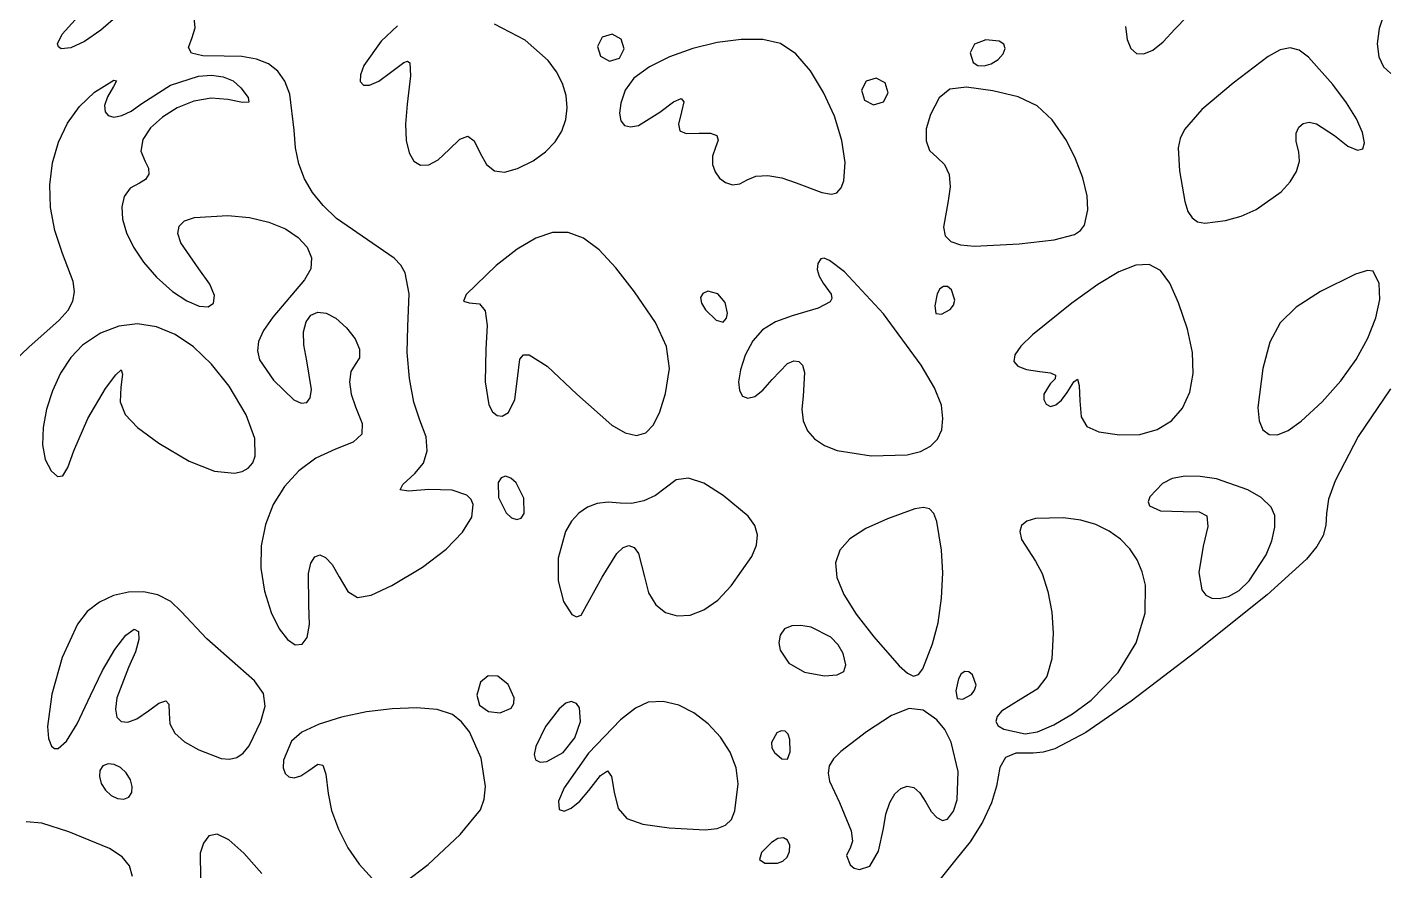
# Model space of a CAD drawing. Extents: x 9 to 1857, y 16 to 982.
# Drawn here: x 1350.9 to 1443.8, y 212.8 to 270.4 of the extents above; entities that cross this region are included whole.
import ezdxf

# ---------------------------------------------------------------- set-up
doc = ezdxf.new("R2010")
doc.units = 0

msp = doc.modelspace()

# ---------------------------------------------------------------- linework, layer by layer
at = {"layer": 'Layer 1'}
for p, q in [((1357.0855, 271.22148), (1355.925133, 270.220597)), ((1443.6801, 271.52109), (1443.293363, 270.341949)), ((1353.289862, 269.949551), (1354.177473, 270.927063)), ((1362.1768, 269.72441), (1362.375559, 270.376648)), ((1362.375559, 270.376648), (1362.30115, 271.088015)), ((1376.195758, 270.518902), (1375.0863, 269.46954)), ((1384.940491, 269.5452), (1382.827334, 270.619106)), ((1425.970767, 270.472584), (1426.083214, 269.577031)), ((1428.544791, 269.414337), (1429.334, 270.27892)), ((1429.334, 270.27892), (1430.181611, 271.154707)), ((1429.334, 270.27892), (1429.334, 270.27892)), ((1443.293363, 270.341949), (1443.165, 269.29189)), ((1352.969645, 269.284191), (1353.289862, 269.949551)), ((1354.810037, 269.456591), (1353.866973, 269.004362)), ((1355.925133, 270.220597), (1354.810037, 269.456591)), ((1361.911245, 269.04656), (1362.1768, 269.72441)), ((1375.0863, 269.46954), (1373.896191, 267.796858)), ((1386.506527, 268.156175), (1384.940491, 269.5452)), ((1390.1989, 269.73628), (1389.870438, 269.11276)), ((1390.872725, 269.942907), (1390.1989, 269.73628)), ((1391.4963, 269.61438), (1390.872725, 269.942907)), ((1391.7029, 268.940575), (1391.4963, 269.61438)), ((1398.057552, 269.372147), (1396.384537, 268.959689)), ((1399.695058, 269.592484), (1398.057552, 269.372147)), ((1401.175844, 269.584243), (1399.695058, 269.592484)), ((1402.3787, 269.31097), (1401.175844, 269.584243)), ((1416.4125, 269.559112), (1415.6394, 269.27028)), ((1417.3335, 269.47695), (1416.4125, 269.559112)), ((1417.644677, 269.270148), (1417.3335, 269.47695)), ((1426.083214, 269.577031), (1426.338089, 268.962653)), ((1427.838742, 268.855291), (1428.544791, 269.414337)), ((1353.024146, 269.071014), (1352.969645, 269.284191)), ((1353.2227, 268.93881), (1353.024146, 269.071014)), ((1353.866973, 269.004362), (1353.2227, 268.93881)), ((1362.119737, 268.645921), (1361.911245, 269.04656)), ((1362.899036, 268.465559), (1362.119737, 268.645921)), ((1364.3459, 268.44854), (1362.899036, 268.465559)), ((1365.56438, 268.418094), (1364.3459, 268.44854)), ((1366.574391, 268.248749), (1365.56438, 268.418094)), ((1389.870438, 269.11276), (1390.0771, 268.43896)), ((1390.0771, 268.43896), (1390.700538, 268.110427)), ((1391.3743, 268.31705), (1391.7029, 268.940575)), ((1394.797224, 268.391563), (1393.416823, 267.704227)), ((1396.384537, 268.959689), (1394.797224, 268.391563)), ((1403.436057, 268.600749), (1402.3787, 269.31097)), ((1404.438912, 267.437851), (1403.436057, 268.600749)), ((1415.6394, 269.27028), (1415.3405, 268.671256)), ((1415.3405, 268.671256), (1415.5594, 268.00765)), ((1417.2535, 268.2143), (1417.60208, 268.597395)), ((1417.60208, 268.597395), (1417.733337, 268.963154)), ((1417.733337, 268.963154), (1417.644677, 269.270148)), ((1426.338089, 268.962653), (1426.723538, 268.634321)), ((1426.723538, 268.634321), (1427.227706, 268.59691)), ((1427.227706, 268.59691), (1427.838742, 268.855291)), ((1435.704491, 268.425606), (1433.3195, 266.60195)), ((1436.52735, 268.878036), (1435.704491, 268.425606)), ((1437.210425, 269.02256), (1436.52735, 268.878036)), ((1437.833697, 268.857949), (1437.210425, 269.02256)), ((1438.477147, 268.382974), (1437.833697, 268.857949)), ((1443.165, 269.29189), (1443.271387, 268.404116)), ((1443.271387, 268.404116), (1443.5889, 267.711831)), ((1367.391637, 267.923898), (1366.574391, 268.248749)), ((1368.031825, 267.426937), (1367.391637, 267.923898)), ((1373.896191, 267.796858), (1373.663523, 267.163745)), ((1375.7334, 267.32533), (1376.624555, 268.002835)), ((1376.624555, 268.002835), (1376.887624, 268.095085)), ((1376.887624, 268.095085), (1377.045188, 267.992034)), ((1377.045188, 267.992034), (1377.092302, 267.107121)), ((1387.069049, 267.381775), (1386.506527, 268.156175)), ((1390.700538, 268.110427), (1391.3743, 268.31705)), ((1391.3743, 268.31705), (1391.3743, 268.31705)), ((1393.416823, 267.704227), (1392.364545, 266.934134)), ((1415.5594, 268.00765), (1415.874867, 267.804417)), ((1415.874867, 267.804417), (1416.299413, 267.775635)), ((1416.299413, 267.775635), (1416.777452, 267.914523)), ((1416.777452, 267.914523), (1417.2534, 268.2143)), ((1417.2534, 268.2143), (1417.2535, 268.2143)), ((1440.1445, 266.49701), (1438.477147, 268.382974)), ((1443.5889, 267.711831), (1444.093912, 267.248239)), ((1355.4895, 265.97435), (1356.812988, 266.811779)), ((1356.993133, 266.757208), (1356.7951, 266.36982)), ((1356.812988, 266.811779), (1356.993133, 266.757208)), ((1360.677714, 266.460041), (1362.609563, 267.08104)), ((1362.609563, 267.08104), (1363.497493, 267.143906)), ((1363.497493, 267.143906), (1364.294605, 267.035507)), ((1364.294605, 267.035507), (1364.971779, 266.751209)), ((1364.971779, 266.751209), (1365.4999, 266.28638)), ((1368.51066, 266.741261), (1368.031825, 267.426937)), ((1368.843847, 265.850262), (1368.51066, 266.741261)), ((1373.663523, 267.163745), (1373.659425, 266.709279)), ((1373.659425, 266.709279), (1373.87413, 266.465832)), ((1374.297872, 266.465777), (1374.920884, 266.741486)), ((1374.920884, 266.741486), (1375.7334, 267.32533)), ((1377.092302, 267.107121), (1376.8629, 265.16229)), ((1387.4764, 266.574535), (1387.069049, 267.381775)), ((1387.722449, 265.749767), (1387.4764, 266.574535)), ((1392.364545, 266.934134), (1391.7616, 266.11774)), ((1405.33238, 265.967604), (1404.438912, 267.437851)), ((1408.2399, 266.73226), (1407.911425, 266.108741)), ((1408.913725, 266.938885), (1408.2399, 266.73226)), ((1409.5373, 266.61037), (1408.913725, 266.938885)), ((1409.743825, 265.936553), (1409.5373, 266.61037)), ((1433.3195, 266.60195), (1431.177359, 264.790894)), ((1354.462715, 265.008162), (1355.4895, 265.97435)), ((1356.369199, 265.659559), (1356.183988, 265.080945)), ((1356.7951, 266.36982), (1356.369199, 265.659559)), ((1358.732, 265.20957), (1360.677714, 266.460041)), ((1365.4999, 266.28638), (1365.991002, 265.621171)), ((1365.991002, 265.621171), (1366.050487, 265.305209)), ((1369.1361, 263.38588), (1368.843847, 265.850262)), ((1373.87413, 266.465832), (1374.297872, 266.465777)), ((1387.801067, 264.922783), (1387.722449, 265.749767)), ((1391.7616, 266.11774), (1391.470076, 265.237826)), ((1406.061575, 264.335339), (1405.33238, 265.967604)), ((1407.911425, 266.108741), (1408.118, 265.43492)), ((1409.4153, 265.31303), (1409.743825, 265.936553)), ((1413.221317, 265.60348), (1412.6405, 264.46437)), ((1413.952462, 266.187136), (1413.221317, 265.60348)), ((1415.092677, 266.313511), (1413.952462, 266.187136)), ((1416.9007, 266.08078), (1415.092677, 266.313511)), ((1418.626856, 265.673135), (1416.9007, 266.08078)), ((1419.92045, 265.051729), (1418.626856, 265.673135)), ((1441.076825, 265.261648), (1440.1445, 266.49701)), ((1353.63807, 263.859047), (1354.462715, 265.008162)), ((1356.183988, 265.080945), (1356.214551, 264.6489)), ((1357.35175, 264.381426), (1357.996273, 264.684903)), ((1357.996273, 264.684903), (1358.732, 265.20957)), ((1361.146637, 264.911196), (1360.131662, 264.285415)), ((1362.286495, 265.360652), (1361.146637, 264.911196)), ((1363.469771, 265.572723), (1362.286495, 265.360652)), ((1364.615, 265.48635), (1363.469771, 265.572723)), ((1365.613455, 265.279824), (1364.615, 265.48635)), ((1366.050487, 265.305209), (1365.613455, 265.279824)), ((1376.8629, 265.16229), (1376.750892, 263.796771)), ((1387.706122, 264.108898), (1387.801067, 264.922783)), ((1391.470076, 265.237826), (1391.375509, 264.537455)), ((1394.1445, 264.6112), (1395.076937, 265.320359)), ((1395.076937, 265.320359), (1395.601075, 265.560364)), ((1395.601075, 265.560364), (1395.765625, 265.332037)), ((1395.765625, 265.332037), (1395.6193, 264.6362)), ((1408.118, 265.43492), (1408.741525, 265.106405)), ((1408.741525, 265.106405), (1409.4153, 265.31303)), ((1409.4153, 265.31303), (1409.4153, 265.31303)), ((1420.959869, 264.095964), (1419.92045, 265.051729)), ((1431.177359, 264.790894), (1430.004875, 263.438661)), ((1441.749272, 264.15347), (1441.076825, 265.261648)), ((1353.022106, 262.559896), (1353.63807, 263.859047)), ((1356.214551, 264.6489), (1356.435975, 264.378349)), ((1356.435975, 264.378349), (1356.823346, 264.284216)), ((1356.823346, 264.284216), (1357.35175, 264.381426)), ((1360.131662, 264.285415), (1359.323036, 263.544368)), ((1376.750892, 263.796771), (1376.799239, 262.682486)), ((1387.431484, 263.323423), (1387.706122, 264.108898)), ((1391.375509, 264.537455), (1391.463619, 264.025654)), ((1391.463619, 264.025654), (1391.720125, 263.711451)), ((1392.681203, 263.711957), (1394.1445, 264.6112)), ((1394.1445, 264.6112), (1394.1445, 264.6112)), ((1395.6193, 264.6362), (1395.414264, 263.800344)), ((1395.414264, 263.800344), (1395.497312, 263.338925)), ((1406.57161, 262.686383), (1406.061575, 264.335339)), ((1412.6405, 264.46437), (1412.348589, 263.4811)), ((1421.9235, 262.68524), (1420.959869, 264.095964)), ((1437.800749, 263.599133), (1438.098013, 263.849345)), ((1438.098013, 263.849345), (1438.511024, 263.92632)), ((1438.511024, 263.92632), (1439.01978, 263.820844)), ((1439.01978, 263.820844), (1440.2445, 263.02568)), ((1442.160377, 263.223375), (1441.749272, 264.15347)), ((1359.323036, 263.544368), (1358.802223, 262.749115)), ((1369.232044, 262.178409), (1369.1361, 263.38588)), ((1380.46755, 262.767199), (1381.00515, 262.971451)), ((1381.00515, 262.971451), (1381.43805, 262.659856)), ((1386.971024, 262.581672), (1387.431484, 263.323423)), ((1391.720125, 263.711451), (1392.130746, 263.603876)), ((1392.130746, 263.603876), (1392.681203, 263.711957)), ((1395.497312, 263.338925), (1395.94413, 263.160549)), ((1395.94413, 263.160549), (1396.8304, 263.17382)), ((1396.8304, 263.17382), (1397.604948, 263.174583)), ((1397.604948, 263.174583), (1398.029837, 263.027869)), ((1398.029837, 263.027869), (1398.131983, 262.709973)), ((1412.348589, 263.4811), (1412.328562, 262.647313)), ((1429.710131, 262.816846), (1429.571253, 262.168428)), ((1430.004875, 263.438661), (1429.710131, 262.816846)), ((1437.633488, 262.615856), (1437.639239, 263.184898)), ((1437.639239, 263.184898), (1437.800749, 263.599133)), ((1440.2445, 263.02568), (1441.162079, 262.301847)), ((1442.308675, 262.522265), (1442.160377, 263.223375)), ((1352.621363, 261.143603), (1353.022106, 262.559896)), ((1358.802223, 262.749115), (1358.65069, 261.960716)), ((1358.65069, 261.960716), (1358.9499, 261.24023)), ((1369.465091, 261.078547), (1369.232044, 262.178409)), ((1376.799239, 262.682486), (1376.995001, 261.833449)), ((1378.993379, 261.370012), (1379.7321, 262.05739)), ((1379.7321, 262.0574), (1380.46755, 262.767199)), ((1379.7321, 262.05739), (1379.7321, 262.0574)), ((1381.43805, 262.659856), (1381.8594, 261.82211)), ((1385.468112, 261.290592), (1386.31861, 261.898957)), ((1386.31861, 261.898957), (1386.971024, 262.581672)), ((1397.9383, 262.19719), (1397.738442, 261.613313)), ((1398.131983, 262.709973), (1397.9383, 262.19719)), ((1406.8076, 261.166067), (1406.57161, 262.686383)), ((1412.328562, 262.647313), (1412.57698, 261.985376)), ((1412.57698, 261.985376), (1413.0904, 261.51766)), ((1422.552395, 261.437182), (1421.9235, 262.68524)), ((1429.571253, 262.168428), (1429.6457, 260.60337)), ((1437.8035, 261.90122), (1437.633488, 262.615856)), ((1437.864007, 261.259201), (1437.8035, 261.90122)), ((1441.162079, 262.301847), (1441.810991, 262.0106)), ((1441.810991, 262.0106), (1442.192701, 262.10104)), ((1442.192701, 262.10104), (1442.308675, 262.522265)), ((1352.44238, 259.643059), (1352.621363, 261.143603)), ((1358.9499, 261.24023), (1359.189425, 260.799962)), ((1369.848911, 260.06656), (1369.465091, 261.078547)), ((1376.995001, 261.833449), (1377.325238, 261.263671)), ((1377.325238, 261.263671), (1377.777006, 260.987164)), ((1377.777006, 260.987164), (1378.337367, 261.01794)), ((1378.337367, 261.01794), (1378.993379, 261.370012)), ((1381.8594, 261.82211), (1382.293745, 261.029398)), ((1382.293745, 261.029398), (1382.833138, 260.602886)), ((1384.4134, 260.77189), (1385.468112, 261.290592)), ((1397.738442, 261.613313), (1397.741166, 261.047067)), ((1397.741166, 261.047067), (1397.912232, 260.533566)), ((1406.714659, 259.91972), (1406.8076, 261.166067)), ((1413.0904, 261.51766), (1413.598667, 261.050121)), ((1413.598667, 261.050121), (1413.900787, 260.36659)), ((1423.040337, 260.125285), (1422.552395, 261.437182)), ((1437.659491, 260.567867), (1437.864007, 261.259201)), ((1359.196225, 260.378693), (1358.982413, 260.02201)), ((1359.189425, 260.799962), (1359.196225, 260.378693)), ((1370.397175, 259.122717), (1369.848911, 260.06656)), ((1382.833138, 260.602886), (1383.524161, 260.523431)), ((1383.524161, 260.523431), (1384.4134, 260.77189)), ((1397.912232, 260.533566), (1398.2174, 260.107925)), ((1398.2174, 260.107925), (1398.622431, 259.805257)), ((1400.0943, 259.98624), (1400.693211, 260.246278)), ((1400.693211, 260.246278), (1401.525812, 260.29329)), ((1401.525812, 260.29329), (1402.481958, 260.134172)), ((1402.481958, 260.134172), (1403.4515, 259.77582)), ((1413.900787, 260.36659), (1413.983214, 259.520931)), ((1423.338736, 258.905451), (1423.040337, 260.125285)), ((1429.6457, 260.60337), (1430.010741, 258.50209)), ((1437.224579, 259.859754), (1437.659491, 260.567867)), ((1352.491698, 258.091157), (1352.44238, 259.643059)), ((1357.925389, 259.414118), (1357.525605, 258.860653)), ((1358.5601, 259.7755), (1357.925389, 259.414118)), ((1358.982413, 260.02201), (1358.5601, 259.7755)), ((1371.123555, 258.227286), (1370.397175, 259.122717)), ((1398.622431, 259.805257), (1399.093084, 259.660678)), ((1399.093084, 259.660678), (1399.595121, 259.709301)), ((1399.595121, 259.709301), (1400.0943, 259.98624)), ((1403.4515, 259.77582), (1405.209462, 259.119511)), ((1405.209462, 259.119511), (1405.860589, 259.016199)), ((1406.2379, 259.09267), (1406.527687, 259.444699)), ((1406.527687, 259.444699), (1406.714659, 259.91972)), ((1413.983214, 259.520931), (1413.8324, 258.56701)), ((1434.883759, 257.960082), (1436.5939, 259.167396)), ((1436.5939, 259.167396), (1437.224579, 259.859754)), ((1357.525605, 258.860653), (1357.354784, 258.147999)), ((1372.041722, 257.360535), (1371.123555, 258.227286)), ((1405.860589, 259.016199), (1406.2379, 259.09267)), ((1413.8324, 258.56701), (1413.51452, 256.754427)), ((1423.399, 257.93358), (1423.338736, 258.905451)), ((1430.010741, 258.50209), (1430.232975, 257.83602)), ((1352.775858, 256.52079), (1352.491698, 258.091157)), ((1357.354784, 258.147999), (1357.406963, 257.309046)), ((1357.406963, 257.309046), (1357.676177, 256.376687)), ((1361.652101, 257.181518), (1362.328503, 257.4113)), ((1362.328503, 257.4113), (1364.608, 257.54738)), ((1364.608, 257.54738), (1366.091942, 257.416483)), ((1366.091942, 257.416483), (1367.413836, 257.10278)), ((1374.5081, 255.63414), (1372.041722, 257.360535)), ((1423.159364, 256.899273), (1423.399, 257.93358)), ((1430.232975, 257.83602), (1430.517175, 257.388158)), ((1430.517175, 257.388158), (1430.88996, 257.129873)), ((1432.8061, 257.2062), (1433.873555, 257.510195)), ((1433.873555, 257.510195), (1434.883759, 257.960082)), ((1353.3014, 254.96485), (1352.775858, 256.52079)), ((1357.676177, 256.376687), (1358.156464, 255.383814)), ((1361.191596, 256.3353), (1361.275425, 256.827063)), ((1361.393734, 255.693597), (1361.191596, 256.3353)), ((1361.275425, 256.827063), (1361.652101, 257.181518)), ((1367.413836, 257.10278), (1368.536059, 256.6379)), ((1368.536059, 256.6379), (1369.420988, 256.053471)), ((1386.805459, 256.397106), (1385.662525, 256.013814)), ((1387.871175, 256.395491), (1386.805459, 256.397106)), ((1388.911926, 255.999096), (1387.871175, 256.395491)), ((1413.51452, 256.754427), (1413.645515, 256.173618)), ((1422.488562, 256.263132), (1422.895905, 256.540331)), ((1422.895905, 256.540331), (1423.159364, 256.899273)), ((1430.88996, 257.129873), (1431.377947, 257.032538)), ((1431.377947, 257.032538), (1432.806, 257.2062)), ((1432.806, 257.2062), (1432.8061, 257.2062)), ((1362.6284, 253.90983), (1361.393734, 255.693597)), ((1369.420988, 256.053471), (1370.030999, 255.381125)), ((1375.964686, 254.639605), (1374.5081, 255.63414)), ((1385.662525, 256.013814), (1384.390123, 255.255487)), ((1389.979963, 255.198046), (1388.911926, 255.999096)), ((1413.645515, 256.173618), (1414.019737, 255.779509)), ((1414.019737, 255.779509), (1414.674643, 255.549383)), ((1414.674643, 255.549383), (1415.647686, 255.460524)), ((1415.647686, 255.460524), (1418.698, 255.61574)), ((1418.698, 255.61574), (1418.6985, 255.61582)), ((1418.6985, 255.61582), (1421.097855, 255.882775)), ((1421.097855, 255.882775), (1422.488562, 256.263132)), ((1354.024656, 253.036719), (1353.3014, 254.96485)), ((1358.156464, 255.383814), (1358.84186, 254.363317)), ((1370.030999, 255.381125), (1370.32847, 254.652489)), ((1370.32847, 254.652489), (1370.275778, 253.899195)), ((1376.425186, 254.162318), (1375.964686, 254.639605)), ((1384.390123, 255.255487), (1382.936, 254.132)), ((1391.127537, 253.982468), (1389.979963, 255.198046)), ((1405.1356, 254.59064), (1404.92963, 254.278454)), ((1405.377161, 254.634367), (1405.1356, 254.59064)), ((1405.738036, 254.488384), (1405.377161, 254.634367)), ((1406.746717, 253.713458), (1405.738036, 254.488384)), ((1358.84186, 254.363317), (1359.7264, 253.34809)), ((1363.368396, 252.864614), (1362.6284, 253.90983)), ((1370.275778, 253.899195), (1369.8353, 253.15287)), ((1376.735462, 253.631107), (1376.425186, 254.162318)), ((1376.990258, 252.205193), (1376.735462, 253.631107)), ((1382.936, 254.132), (1380.902687, 252.167394)), ((1392.4069, 252.34249), (1391.127537, 253.982468)), ((1404.92963, 254.278454), (1404.893412, 253.862899)), ((1404.893412, 253.862899), (1405.021314, 253.398186)), ((1409.414762, 250.834945), (1406.746717, 253.713458)), ((1425.513397, 253.707852), (1424.079366, 252.833347)), ((1426.664017, 254.167387), (1425.513397, 253.707852)), ((1427.58925, 254.198923), (1426.664017, 254.167387)), ((1428.347121, 253.789431), (1427.58925, 254.198923)), ((1428.995653, 252.925884), (1428.347121, 253.789431)), ((1441.682513, 253.546006), (1439.2932, 252.36909)), ((1442.495836, 253.794593), (1441.682513, 253.546006)), ((1442.8974, 253.756), (1442.495836, 253.794593)), ((1443.291936, 252.898251), (1442.8974, 253.756)), ((1354.125997, 252.332512), (1354.024656, 253.036719)), ((1359.7264, 253.34809), (1360.814126, 252.370186)), ((1363.685388, 252.077076), (1363.368396, 252.864614)), ((1369.8353, 253.15287), (1367.676502, 250.597512)), ((1405.021314, 253.398186), (1405.3077, 252.93853)), ((1405.3077, 252.93853), (1405.848692, 252.168083)), ((1413.519075, 252.711097), (1413.275206, 252.546226)), ((1413.791406, 252.692635), (1413.519075, 252.711097)), ((1414.0604, 252.48182), (1413.791406, 252.692635)), ((1424.079366, 252.833347), (1422.3039, 251.5569)), ((1429.592871, 251.595253), (1428.995653, 252.925884)), ((1443.346094, 251.812064), (1443.291936, 252.898251)), ((1353.680462, 251.087005), (1354.019775, 251.706395)), ((1354.019775, 251.706395), (1354.125997, 252.332512)), ((1360.814126, 252.370186), (1361.80265, 251.712637)), ((1361.80265, 251.712637), (1362.638005, 251.364998)), ((1363.633341, 251.557664), (1363.685388, 252.077076)), ((1376.8989, 249.95841), (1376.990258, 252.205193)), ((1380.902687, 252.167394), (1380.717964, 251.691758)), ((1380.717964, 251.691758), (1381.1112, 251.58629)), ((1393.828041, 250.247305), (1392.4069, 252.34249)), ((1397.068137, 252.228851), (1396.9183, 251.942977)), ((1396.9183, 251.942977), (1396.975387, 251.558648)), ((1397.4192, 252.37501), (1397.068137, 252.228851)), ((1398.107494, 252.191442), (1397.4192, 252.37501)), ((1398.59925, 251.606774), (1398.107494, 252.191442)), ((1405.90166, 251.888944), (1405.782587, 251.652115)), ((1405.848692, 252.168083), (1405.90166, 251.888944)), ((1413.0916, 252.20704), (1412.92315, 251.390304)), ((1413.275206, 252.546226), (1413.0916, 252.20704)), ((1414.291662, 251.778439), (1414.0604, 252.48182)), ((1414.199773, 251.430107), (1414.291662, 251.778439)), ((1439.2932, 252.36909), (1437.635958, 251.291308)), ((1443.085598, 250.550945), (1443.346094, 251.812064)), ((1353.082531, 250.402981), (1353.680462, 251.087005)), ((1362.638005, 251.364998), (1363.266225, 251.316823)), ((1363.266225, 251.316823), (1363.633341, 251.557664)), ((1369.957562, 250.295609), (1370.2857, 250.747742)), ((1370.2857, 250.747742), (1370.748575, 250.950472)), ((1370.748575, 250.950472), (1371.323766, 250.885233)), ((1371.323766, 250.885233), (1371.988848, 250.533464)), ((1381.1112, 251.58629), (1381.801462, 251.520638)), ((1381.801462, 251.520638), (1382.196075, 251.038209)), ((1382.196075, 251.038209), (1382.331825, 250.036027)), ((1396.975387, 251.558648), (1397.2451, 251.11712)), ((1397.2451, 251.11712), (1397.984162, 250.411931)), ((1398.764756, 250.879971), (1398.59925, 251.606774)), ((1398.68463, 250.544196), (1398.764756, 250.879971)), ((1404.947264, 251.220154), (1403.1806, 250.70173)), ((1405.782587, 251.652115), (1404.947264, 251.220154)), ((1412.003627, 247.333805), (1409.414762, 250.834945)), ((1412.92315, 251.390304), (1413.0046, 250.86783)), ((1413.0046, 250.86783), (1413.396075, 250.819445)), ((1413.396075, 250.819445), (1413.9734, 251.14261)), ((1413.9734, 251.14261), (1414.199773, 251.430107)), ((1413.9734, 251.14261), (1413.9734, 251.14261)), ((1422.3039, 251.5569), (1419.601706, 249.401485)), ((1430.1968, 249.78451), (1429.592871, 251.595253)), ((1437.635958, 251.291308), (1436.542987, 250.212312)), ((1351.0087, 248.55558), (1353.082531, 250.402981)), ((1357.159978, 249.998768), (1355.90249, 249.516474)), ((1358.437664, 250.141927), (1357.159978, 249.998768)), ((1359.72305, 249.949442), (1358.437664, 250.141927)), ((1361.003636, 249.424809), (1359.72305, 249.949442)), ((1367.676502, 250.597512), (1367.0542, 249.691177)), ((1369.786584, 249.612636), (1369.957562, 250.295609)), ((1371.988848, 250.533464), (1372.7214, 249.8766)), ((1372.7214, 249.8766), (1373.302245, 249.121309)), ((1376.871444, 248.201022), (1376.8989, 249.95841)), ((1382.331825, 250.036027), (1382.2455, 248.41112)), ((1394.587325, 248.605659), (1393.828041, 250.247305)), ((1397.984162, 250.411931), (1398.4743, 250.27)), ((1398.4743, 250.27), (1398.68463, 250.544196)), ((1398.4743, 250.27), (1398.4743, 250.27)), ((1402.033448, 250.294457), (1401.157412, 249.743373)), ((1403.1806, 250.70173), (1402.033448, 250.294457)), ((1436.542987, 250.212312), (1435.837298, 248.896471)), ((1442.536175, 249.168397), (1443.085598, 250.550945)), ((1355.90249, 249.516474), (1354.6777, 248.69155)), ((1362.266922, 248.571518), (1361.003636, 249.424809)), ((1366.710288, 248.947089), (1366.625008, 248.301261)), ((1367.0542, 249.691177), (1366.710288, 248.947089)), ((1369.795189, 248.717385), (1369.786584, 249.612636)), ((1373.302245, 249.121309), (1373.601438, 248.426752)), ((1400.49147, 248.997127), (1399.9746, 248.00437)), ((1401.157412, 249.743373), (1400.49147, 248.997127)), ((1419.601706, 249.401485), (1418.81602, 248.627954)), ((1430.542565, 248.198669), (1430.1968, 249.78451)), ((1435.837298, 248.896471), (1435.3419, 247.10815)), ((1441.723548, 247.717925), (1442.536175, 249.168397)), ((1349.473692, 247.107495), (1351.0087, 248.55558)), ((1354.6777, 248.69155), (1353.864419, 247.842658)), ((1363.50041, 247.393064), (1362.266922, 248.571518)), ((1366.625008, 248.301261), (1366.778605, 247.689708)), ((1370.0058, 247.62842), (1369.795189, 248.717385)), ((1373.601438, 248.426752), (1373.609461, 247.83288)), ((1377.019525, 246.408896), (1376.871444, 248.201022)), ((1382.2455, 248.41112), (1382.187836, 246.178853)), ((1384.575303, 247.74817), (1384.81851, 248.025464)), ((1384.81851, 248.025464), (1385.1952, 248.038681)), ((1385.1952, 248.038681), (1386.432572, 247.250387)), ((1394.783322, 247.091931), (1394.587325, 248.605659)), ((1399.9746, 248.00437), (1399.644178, 247.008833)), ((1418.393175, 248.027159), (1418.322595, 247.576564)), ((1418.81602, 248.627954), (1418.393175, 248.027159)), ((1430.587911, 246.752472), (1430.542565, 248.198669)), ((1353.864419, 247.842658), (1353.169755, 246.780725)), ((1364.6916, 245.89294), (1363.50041, 247.393064)), ((1366.778605, 247.689708), (1367.7234, 246.31348)), ((1370.325764, 245.669637), (1370.0058, 247.62842)), ((1373.3168, 247.37964), (1373.0167, 246.900812)), ((1373.609461, 247.83288), (1373.3168, 247.37964)), ((1384.4058, 246.42384), (1384.575303, 247.74817)), ((1386.432572, 247.250387), (1388.4545, 245.3383)), ((1394.5146, 245.3805), (1394.783322, 247.091931)), ((1401.8011, 246.3384), (1402.86633, 247.443197)), ((1402.86633, 247.443197), (1403.296993, 247.6326)), ((1403.296993, 247.6326), (1403.642912, 247.588867)), ((1403.642912, 247.588867), (1403.891505, 247.318645)), ((1403.891505, 247.318645), (1404.030189, 246.828579)), ((1412.913331, 245.780594), (1412.003627, 247.333805)), ((1418.322595, 247.576564), (1418.593706, 247.253633)), ((1418.593706, 247.253633), (1419.195933, 247.03583)), ((1419.195933, 247.03583), (1420.1187, 246.90062)), ((1435.3419, 247.10815), (1435.008058, 244.431622)), ((1440.673444, 246.253032), (1441.723548, 247.717925)), ((1353.169755, 246.780725), (1352.612272, 245.580095)), ((1356.239, 245.73474), (1356.946661, 246.672008)), ((1356.946661, 246.672008), (1357.320337, 246.997484)), ((1357.41672, 246.716537), (1357.2925, 245.83454)), ((1357.320337, 246.997484), (1357.41672, 246.716537)), ((1367.7234, 246.31348), (1369.10663, 244.967272)), ((1373.0167, 246.900812), (1372.92105, 246.194547)), ((1372.92105, 246.194547), (1373.029025, 245.355979)), ((1377.315769, 244.791973), (1377.019525, 246.408896)), ((1382.187836, 246.178853), (1382.456937, 244.622244)), ((1384.22165, 244.98344), (1384.4058, 246.42384)), ((1399.644178, 247.008833), (1399.519533, 246.196169)), ((1399.519533, 246.196169), (1399.5776, 245.587412)), ((1401.175665, 245.612128), (1401.8013, 246.33841)), ((1401.8013, 246.33841), (1401.8011, 246.3384)), ((1404.030189, 246.828579), (1403.9275, 245.2155)), ((1420.1187, 246.90062), (1420.832873, 246.796706)), ((1420.1187, 246.90062), (1420.1187, 246.90062)), ((1421.163445, 246.397545), (1420.824, 246.04909)), ((1420.832873, 246.796706), (1421.173762, 246.637883)), ((1421.173762, 246.637883), (1421.163445, 246.397545)), ((1421.9674, 245.46304), (1422.422167, 246.190267)), ((1422.422167, 246.190267), (1422.683312, 246.360561)), ((1422.683312, 246.360561), (1422.804977, 245.938275)), ((1430.35073, 245.473735), (1430.587911, 246.752472)), ((1439.411586, 244.827222), (1440.673444, 246.253032)), ((1352.612272, 245.580095), (1352.210537, 244.315115)), ((1355.034362, 243.684139), (1356.239, 245.73474)), ((1357.2925, 245.83454), (1357.244873, 244.831405)), ((1365.869248, 243.934382), (1364.6916, 245.89294)), ((1370.238751, 245.083728), (1370.325764, 245.669637)), ((1373.029025, 245.355979), (1373.3398, 244.48024)), ((1388.4545, 245.3383), (1390.846116, 243.2242)), ((1394.141543, 244.13496), (1394.5146, 245.3805)), ((1399.5776, 245.587412), (1399.795312, 245.203596)), ((1399.795312, 245.203596), (1400.149605, 245.065754)), ((1400.149605, 245.065754), (1400.617411, 245.19492)), ((1400.617411, 245.19492), (1401.175665, 245.612128)), ((1403.9275, 245.2155), (1403.839014, 244.310288)), ((1413.3772, 244.58874), (1412.913331, 245.780594)), ((1420.389787, 245.349087), (1420.387852, 244.979013)), ((1420.824, 246.04909), (1420.389787, 245.349087)), ((1421.589961, 244.937218), (1421.9674, 245.46304)), ((1422.804977, 245.938275), (1422.8413, 244.88776)), ((1429.848912, 244.390271), (1430.35073, 245.473735)), ((1444.087692, 245.712674), (1441.874313, 242.456919)), ((1352.210537, 244.315115), (1351.983117, 243.060131)), ((1357.244873, 244.831405), (1357.587612, 243.965955)), ((1369.10663, 244.967272), (1369.619442, 244.726933)), ((1369.619442, 244.726933), (1370.000062, 244.767622)), ((1370.000062, 244.767622), (1370.238751, 245.083728)), ((1373.3398, 244.48024), (1373.789828, 243.350597)), ((1377.7328, 243.56019), (1377.315769, 244.791973)), ((1382.456937, 244.622244), (1382.698858, 244.140056)), ((1383.7813, 244.0831), (1384.22165, 244.98344)), ((1403.839014, 244.310288), (1403.938133, 243.520793)), ((1413.483572, 243.675317), (1413.3772, 244.58874)), ((1420.387852, 244.979013), (1420.5417, 244.65648)), ((1420.5417, 244.65648), (1420.83032, 244.507482)), ((1420.83032, 244.507482), (1421.195337, 244.60988)), ((1421.195337, 244.60988), (1421.589961, 244.937218)), ((1422.8413, 244.88776), (1422.938923, 243.789385)), ((1429.10035, 243.529896), (1429.848912, 244.390271)), ((1435.008058, 244.431622), (1435.100867, 243.519533)), ((1437.9637, 243.494), (1439.411586, 244.827222)), ((1354.0878, 241.47078), (1355.034362, 243.684139)), ((1357.587612, 243.965955), (1358.431745, 243.073745)), ((1366.451381, 242.32494), (1365.869248, 243.934382)), ((1373.789828, 243.350597), (1373.76505, 242.606585)), ((1378.154708, 242.429827), (1377.7328, 243.56019)), ((1382.698858, 244.140056), (1383.00427, 243.878077)), ((1383.00427, 243.878077), (1383.367106, 243.853406)), ((1383.367106, 243.853406), (1383.7813, 244.08314)), ((1383.7813, 244.08314), (1383.7813, 244.0831)), ((1393.702147, 243.244086), (1394.141543, 244.13496)), ((1403.938133, 243.520793), (1404.226657, 242.845428)), ((1413.398356, 242.906645), (1413.483572, 243.675317)), ((1422.938923, 243.789385), (1423.315612, 243.128389)), ((1428.122933, 242.920422), (1429.10035, 243.529896)), ((1435.100867, 243.519533), (1435.360212, 242.900667)), ((1437.087838, 242.871696), (1437.9637, 243.49401)), ((1437.9637, 243.49401), (1437.9637, 243.494)), ((1351.983117, 243.060131), (1351.948577, 241.889488)), ((1358.431745, 243.073745), (1359.8883, 241.99033)), ((1373.76505, 242.606585), (1373.182497, 242.073871)), ((1378.238187, 241.463536), (1378.154708, 242.429827)), ((1390.846116, 243.2242), (1391.768395, 242.697933)), ((1391.768395, 242.697933), (1392.537325, 242.525724)), ((1392.537325, 242.525724), (1393.174658, 242.707724)), ((1393.174658, 242.707724), (1393.702147, 243.244086)), ((1404.226657, 242.845428), (1404.706387, 242.282605)), ((1413.116369, 242.278986), (1413.398356, 242.906645)), ((1423.315612, 243.128389), (1424.133095, 242.766498)), ((1424.133095, 242.766498), (1425.5531, 242.56544)), ((1425.5531, 242.56544), (1426.934553, 242.589666)), ((1426.934553, 242.589666), (1428.122933, 242.920422)), ((1435.360212, 242.900667), (1435.781131, 242.581853)), ((1435.781131, 242.581853), (1436.358661, 242.56992)), ((1436.358661, 242.56992), (1437.087838, 242.871696)), ((1441.874313, 242.456919), (1440.293052, 239.421655)), ((1351.948577, 241.889488), (1352.125482, 240.877532)), ((1353.671561, 240.336196), (1354.0878, 241.47078)), ((1354.0878, 241.47078), (1354.0878, 241.47078)), ((1359.8883, 241.99033), (1361.960534, 240.758597)), ((1366.481749, 241.10016), (1366.451381, 242.32494)), ((1371.9592, 241.57812), (1370.619677, 240.961806)), ((1373.182497, 242.073871), (1371.9592, 241.57812)), ((1377.980623, 240.63419), (1378.238187, 241.463536)), ((1404.706387, 242.282605), (1405.379126, 241.830737)), ((1405.379126, 241.830737), (1406.246673, 241.488237)), ((1406.246673, 241.488237), (1408.5734, 241.12499)), ((1411.941341, 241.431745), (1412.632425, 241.788599)), ((1412.632425, 241.788599), (1413.116369, 242.278986)), ((1352.125482, 240.877532), (1352.5324, 240.09861)), ((1361.960534, 240.758597), (1363.699744, 240.08926)), ((1366.0041, 240.295589), (1366.303692, 240.643127)), ((1366.303692, 240.643127), (1366.481749, 241.10016)), ((1370.619677, 240.961806), (1369.454016, 240.104525)), ((1377.3794, 239.91466), (1377.980623, 240.63419)), ((1408.5734, 241.12499), (1411.037931, 241.204685)), ((1411.037931, 241.204685), (1411.941341, 241.431745)), ((1352.5324, 240.09861), (1352.962533, 239.710687)), ((1352.962533, 239.710687), (1353.319362, 239.76969)), ((1353.319362, 239.76969), (1353.671561, 240.336196)), ((1363.699744, 240.08926), (1365.062182, 239.946773)), ((1365.062182, 239.946773), (1365.58844, 240.06199)), ((1365.58844, 240.06199), (1366.0041, 240.295589)), ((1369.454016, 240.104525), (1368.479965, 239.041722)), ((1376.55692, 239.168637), (1377.3794, 239.91466)), ((1383.294552, 239.634972), (1383.0905, 239.32046)), ((1383.594088, 239.732622), (1383.294552, 239.634972)), ((1383.948805, 239.614667), (1383.594088, 239.732622)), ((1384.3184, 239.28236), (1383.948805, 239.614667)), ((1396.102038, 239.604854), (1395.25818, 239.491646)), ((1397.131877, 239.253847), (1396.102038, 239.604854)), ((1430.040737, 239.740794), (1429.154371, 239.580584)), ((1431.072641, 239.729502), (1430.040737, 239.740794)), ((1432.179025, 239.561971), (1431.072641, 239.729502)), ((1368.479965, 239.041722), (1367.715275, 237.80884)), ((1376.382938, 238.805951), (1376.55692, 239.168637)), ((1376.947611, 238.723992), (1376.382938, 238.805951)), ((1378.3411, 238.82015), (1376.947611, 238.723992)), ((1379.933391, 238.794068), (1378.3411, 238.82015)), ((1380.941378, 238.439227), (1379.933391, 238.794068)), ((1383.0905, 239.32046), (1383.1047, 238.282981)), ((1384.839388, 238.229139), (1384.3184, 239.28236)), ((1394.4916, 238.92802), (1393.837422, 238.422451)), ((1395.25818, 239.491646), (1394.4916, 238.92802)), ((1398.4564, 238.42483), (1397.131877, 239.253847)), ((1428.4846, 239.23361), (1427.636095, 238.332269)), ((1429.154371, 239.580584), (1428.4846, 239.23361)), ((1434.331, 238.81924), (1432.179025, 239.561971)), ((1435.234476, 238.274565), (1434.331, 238.81924)), ((1440.293052, 239.421655), (1439.848681, 238.167775)), ((1367.715275, 237.80884), (1367.177694, 236.441324)), ((1381.232417, 238.154532), (1380.941378, 238.439227)), ((1381.38477, 237.806858), (1381.232417, 238.154532)), ((1381.283275, 236.94819), (1381.38477, 237.806858)), ((1383.1047, 238.282981), (1383.6256, 237.22976)), ((1384.8536, 237.19166), (1384.839388, 238.229139)), ((1389.860809, 237.873103), (1389.18908, 237.623491)), ((1390.608903, 237.962239), (1389.860809, 237.873103)), ((1391.4277, 237.88592), (1390.608903, 237.962239)), ((1392.204953, 237.867211), (1391.4277, 237.88592)), ((1393.0417, 238.057451), (1392.204953, 237.867211)), ((1393.837422, 238.422451), (1393.0417, 238.057451)), ((1400.167113, 237.00375), (1398.4564, 238.42483)), ((1427.636095, 238.332269), (1427.514546, 237.985179)), ((1427.514546, 237.985179), (1427.594037, 237.708165)), ((1435.9282, 237.6347), (1435.234476, 238.274565)), ((1439.848681, 238.167775), (1439.6934, 237.1863)), ((1380.656602, 235.914453), (1381.283275, 236.94819)), ((1383.6256, 237.22976), (1383.995253, 236.897451)), ((1383.995253, 236.897451), (1384.35, 236.779494)), ((1384.35, 236.779494), (1384.649547, 236.877144)), ((1384.649547, 236.877144), (1384.8536, 237.19166)), ((1384.8536, 237.19166), (1384.8536, 237.19166)), ((1388.599375, 237.21838), (1388.097354, 236.66275)), ((1389.18908, 237.623491), (1388.599375, 237.21838)), ((1400.620134, 236.3671), (1400.167113, 237.00375)), ((1409.6847, 236.82203), (1408.209729, 236.157312)), ((1411.561694, 237.500446), (1409.6847, 236.82203)), ((1412.153555, 237.599185), (1411.561694, 237.500446)), ((1412.572025, 237.504261), (1412.153555, 237.599185)), ((1412.86038, 237.190664), (1412.572025, 237.504261)), ((1413.061894, 236.633383), (1412.86038, 237.190664)), ((1419.803506, 236.852364), (1419.209388, 236.668736)), ((1421.73, 236.89604), (1419.803506, 236.852364)), ((1422.901762, 236.736099), (1421.73, 236.89604)), ((1427.594037, 237.708165), (1428.353861, 237.367426)), ((1428.353861, 237.367426), (1429.911, 237.31618)), ((1429.911, 237.31618), (1431.00562, 237.310507)), ((1431.00562, 237.310507), (1431.527962, 237.034848)), ((1431.527962, 237.034848), (1431.581723, 236.308914)), ((1436.17536, 237.044098), (1435.9282, 237.6347)), ((1436.1739, 236.250236), (1436.17536, 237.044098)), ((1439.6934, 237.1863), (1439.651841, 236.403923)), ((1367.177694, 236.441324), (1366.884972, 234.974617)), ((1379.524459, 234.756878), (1380.656602, 235.914453)), ((1387.688678, 235.961579), (1387.174, 234.14253)), ((1388.097354, 236.66275), (1387.688678, 235.961579)), ((1400.809975, 235.723704), (1400.620134, 236.3671)), ((1408.209729, 236.157312), (1407.130216, 235.453311)), ((1413.3775, 234.68772), (1413.061894, 236.633383)), ((1418.85715, 236.370787), (1418.743637, 235.953672)), ((1418.743637, 235.953672), (1418.865694, 235.412545)), ((1419.209388, 236.668736), (1418.85715, 236.370787)), ((1423.942458, 236.43081), (1422.901762, 236.736099)), ((1424.850053, 235.993629), (1423.942458, 236.43081)), ((1425.622517, 235.438015), (1424.850053, 235.993629)), ((1431.581723, 236.308914), (1431.2706, 234.95242)), ((1435.960621, 235.330028), (1436.1739, 236.250236)), ((1439.651841, 236.403923), (1439.464989, 235.678968)), ((1366.884972, 234.974617), (1366.854857, 233.444165)), ((1391.623348, 234.86214), (1392.020488, 234.998524)), ((1392.020488, 234.998524), (1392.370372, 234.866235)), ((1400.41525, 234.248649), (1400.74042, 235.031555)), ((1400.74042, 235.031555), (1400.809975, 235.723704)), ((1407.130216, 235.453311), (1406.442826, 234.680589)), ((1418.865694, 235.412545), (1419.8039, 233.93887)), ((1426.257817, 234.777424), (1425.622517, 235.438015)), ((1435.572325, 234.360385), (1435.960621, 235.330028)), ((1439.464989, 235.678968), (1439.051958, 234.925911)), ((1370.287272, 233.792014), (1370.5498, 234.22013)), ((1370.5498, 234.22013), (1370.890684, 234.358493)), ((1370.890684, 234.358493), (1371.292597, 234.190838)), ((1371.292597, 234.190838), (1371.738211, 233.700899)), ((1377.906556, 233.526693), (1379.524459, 234.756878)), ((1387.174, 234.14253), (1387.18142, 232.58945)), ((1390.2, 232.84124), (1391.184114, 234.457112)), ((1391.184114, 234.457112), (1391.623348, 234.86214)), ((1392.370372, 234.866235), (1392.667842, 234.465244)), ((1392.667842, 234.465244), (1393.0849, 232.85704)), ((1399.0132, 232.24254), (1400.41525, 234.248649)), ((1406.442826, 234.680589), (1406.144225, 233.809709)), ((1413.471727, 233.129768), (1413.3775, 234.68772)), ((1426.753921, 234.025314), (1426.257817, 234.777424)), ((1431.2706, 234.95242), (1430.97287, 233.156651)), ((1434.417887, 232.580446), (1435.572325, 234.360385)), ((1438.331863, 234.059233), (1435.64693, 231.642919)), ((1439.051958, 234.925911), (1438.331863, 234.059233)), ((1366.854857, 233.444165), (1367.1051, 231.88541)), ((1370.120428, 233.09041), (1370.287272, 233.792014)), ((1371.738211, 233.700899), (1372.2102, 232.87241)), ((1375.8226, 232.27513), (1377.906556, 233.526693)), ((1406.144225, 233.809709), (1406.231077, 232.811232)), ((1413.389563, 231.400994), (1413.471727, 233.129768)), ((1419.8039, 233.93887), (1420.271111, 233.085722)), ((1427.108797, 233.195142), (1426.753921, 234.025314)), ((1427.320413, 232.300365), (1427.108797, 233.195142)), ((1430.97287, 233.156651), (1431.174162, 231.964254)), ((1370.1431, 230.9318), (1370.120428, 233.09041)), ((1372.2102, 232.87241), (1372.805561, 231.870605)), ((1374.413358, 231.604768), (1375.8226, 232.27513)), ((1387.18142, 232.58945), (1387.543188, 231.18519)), ((1388.7514, 230.25073), (1390.2, 232.84124)), ((1393.0849, 232.85704), (1393.368609, 231.761938)), ((1398.091517, 231.272413), (1399.0132, 232.24254)), ((1406.231077, 232.811232), (1406.700047, 231.655722)), ((1420.271111, 233.085722), (1420.656938, 231.871265)), ((1427.305733, 230.370825), (1427.320413, 232.300365)), ((1433.725349, 231.923975), (1434.417887, 232.580446)), ((1356.789548, 231.585079), (1355.834008, 231.138646)), ((1357.808762, 231.819235), (1356.789548, 231.585079)), ((1358.836888, 231.834443), (1357.808762, 231.819235)), ((1359.819161, 231.624034), (1358.836888, 231.834443)), ((1360.700819, 231.181336), (1359.819161, 231.624034)), ((1367.1051, 231.88541), (1367.572628, 230.422067)), ((1372.805561, 231.870605), (1373.473813, 231.458992)), ((1373.473813, 231.458992), (1374.413358, 231.604768)), ((1393.368609, 231.761938), (1393.862036, 230.94959)), ((1397.142395, 230.609598), (1398.091517, 231.272413)), ((1406.700047, 231.655722), (1407.5478, 230.31374)), ((1413.150742, 229.711877), (1413.389563, 231.400994)), ((1420.656938, 231.871265), (1420.92132, 230.457361)), ((1435.64693, 231.642919), (1430.7631, 227.74585)), ((1431.174162, 231.964254), (1431.456566, 231.604956)), ((1431.456566, 231.604956), (1431.857273, 231.409265)), ((1431.857273, 231.409265), (1432.374135, 231.381435)), ((1432.374135, 231.381435), (1433.005, 231.52572)), ((1433.005, 231.52572), (1433.725349, 231.923975)), ((1433.005, 231.52572), (1433.005, 231.52572)), ((1354.996904, 230.486606), (1354.333, 229.63563)), ((1355.834008, 231.138646), (1354.996904, 230.486606)), ((1361.4271, 230.49968), (1360.700819, 231.181336)), ((1363.176325, 228.615625), (1361.4271, 230.49968)), ((1367.572628, 230.422067), (1368.112433, 229.312204)), ((1370.191877, 229.599895), (1370.1431, 230.9318)), ((1387.543188, 231.18519), (1388.114711, 230.28664)), ((1393.862036, 230.94959), (1394.525654, 230.42409)), ((1394.525654, 230.42409), (1395.319938, 230.189529)), ((1396.20536, 230.250001), (1397.142395, 230.609598)), ((1407.5478, 230.31374), (1408.771, 228.75585)), ((1420.92132, 230.457361), (1421.0242, 229.00587)), ((1426.693627, 228.344352), (1427.305733, 230.370825)), ((1354.333, 229.63563), (1353.292211, 227.358665)), ((1370.020861, 228.713153), (1370.191877, 229.599895)), ((1388.114711, 230.28664), (1388.433947, 230.138535)), ((1388.433947, 230.138535), (1388.7514, 230.25069)), ((1388.7514, 230.25069), (1388.7514, 230.25073)), ((1395.319938, 230.189529), (1396.20536, 230.250001)), ((1403.154456, 229.51567), (1402.661787, 229.299816)), ((1403.779473, 229.548136), (1403.154456, 229.51567)), ((1404.4731, 229.415992), (1403.779473, 229.548136)), ((1405.811244, 228.732977), (1404.4731, 229.415992)), ((1412.775, 228.2729), (1413.150742, 229.711877)), ((1356.885437, 227.895961), (1357.635548, 228.885003)), ((1357.635548, 228.885003), (1358.2016, 229.28865)), ((1358.2016, 229.28865), (1358.503094, 229.127859)), ((1358.53275, 228.579991), (1358.302906, 227.731083)), ((1358.503094, 229.127859), (1358.53275, 228.579991)), ((1365.2875, 226.75548), (1363.176325, 228.615625)), ((1368.112433, 229.312204), (1368.675837, 228.5711)), ((1368.675837, 228.5711), (1369.214162, 228.214036)), ((1369.67873, 228.256294), (1370.020861, 228.713153)), ((1402.3652, 228.8818), (1402.278785, 228.362519)), ((1402.661787, 229.299816), (1402.3652, 228.8818)), ((1406.328288, 228.219657), (1405.811244, 228.732977)), ((1408.771, 228.75585), (1410.489056, 226.780628)), ((1421.0242, 229.00587), (1420.938206, 227.259052)), ((1356.048983, 226.470234), (1356.885437, 227.895961)), ((1358.302906, 227.731083), (1357.8259, 226.66717)), ((1369.214162, 228.214036), (1369.67873, 228.256294)), ((1402.278785, 228.362519), (1402.360302, 227.859795)), ((1402.360302, 227.859795), (1402.956688, 226.968842)), ((1406.659, 227.61683), (1406.328288, 228.219657)), ((1406.838927, 226.859913), (1406.659, 227.61683)), ((1412.115681, 226.58443), (1412.775, 228.2729)), ((1412.775, 228.2729), (1412.775, 228.2729)), ((1425.467835, 226.328605), (1426.693627, 228.344352)), ((1430.7631, 227.74585), (1426.355833, 224.372755)), ((1353.292211, 227.358665), (1352.569412, 224.836051)), ((1357.8259, 226.66717), (1357.010881, 224.586824)), ((1366.437384, 225.75407), (1365.2875, 226.75548)), ((1402.956688, 226.968842), (1404.01348, 226.338594)), ((1406.721562, 226.395551), (1406.838927, 226.859913)), ((1410.489056, 226.780628), (1411.051516, 226.270787)), ((1420.938206, 227.259052), (1420.59785, 226.04235)), ((1355.2239, 224.75653), (1356.048983, 226.470234)), ((1367.040425, 224.894729), (1366.437384, 225.75407)), ((1382.39595, 226.102766), (1381.879028, 225.658061)), ((1383.057547, 226.067774), (1382.39595, 226.102766)), ((1383.7564, 225.51573), (1383.057547, 226.067774)), ((1404.01348, 226.338594), (1405.3898, 226.0987)), ((1405.3898, 226.0987), (1406.255617, 226.162296)), ((1405.3898, 226.0987), (1405.3898, 226.0987)), ((1406.255617, 226.162296), (1406.721562, 226.395551)), ((1411.051516, 226.270787), (1411.478825, 226.071914)), ((1411.478825, 226.071914), (1411.817906, 226.178348)), ((1411.817906, 226.178348), (1412.115681, 226.58443)), ((1414.5452, 225.89461), (1414.37675, 225.077881)), ((1414.728808, 226.233801), (1414.5452, 225.89461)), ((1414.972687, 226.398674), (1414.728808, 226.233801)), ((1415.245048, 226.380215), (1414.972687, 226.398674)), ((1415.5141, 226.16941), (1415.245048, 226.380215)), ((1415.7454, 225.466021), (1415.5141, 226.16941)), ((1420.59785, 226.04235), (1419.917819, 225.182273)), ((1423.6121, 224.43124), (1425.467835, 226.328605)), ((1352.569412, 224.836051), (1352.283883, 222.627517)), ((1354.316833, 222.825453), (1355.2239, 224.75652)), ((1355.2239, 224.75652), (1355.2239, 224.75653)), ((1367.161778, 224.021608), (1367.040425, 224.894729)), ((1381.879028, 225.658061), (1381.6142, 224.77101)), ((1381.6142, 224.77101), (1381.815587, 224.093175)), ((1384.183237, 224.601594), (1383.7564, 225.51573)), ((1414.37675, 225.077881), (1414.4582, 224.5554)), ((1414.84975, 224.507062), (1415.427, 224.8302)), ((1415.427, 224.8302), (1415.4271, 224.8302)), ((1415.4271, 224.8302), (1415.653516, 225.117694)), ((1415.653516, 225.117694), (1415.7454, 225.466021)), ((1419.917819, 225.182273), (1418.8128, 224.50533)), ((1357.010881, 224.586824), (1356.917484, 223.823888)), ((1356.917484, 223.823888), (1357.01955, 223.27646)), ((1359.1733, 223.70211), (1359.897133, 224.231412)), ((1359.897133, 224.231412), (1360.356337, 224.38283)), ((1360.356337, 224.38283), (1360.580098, 224.153016)), ((1360.580098, 224.153016), (1360.5976, 223.53862)), ((1366.8666, 222.97886), (1367.161778, 224.021608)), ((1375.840346, 223.853261), (1374.0833, 223.63262)), ((1377.500278, 223.91312), (1375.840346, 223.853261)), ((1378.918996, 223.788175), (1377.500278, 223.91312)), ((1381.815587, 224.093175), (1382.420325, 223.668069)), ((1383.211025, 223.576253), (1383.9703, 223.89829)), ((1383.9703, 223.89829), (1383.9707, 223.89835)), ((1383.9707, 223.89835), (1384.160373, 224.197071)), ((1384.160373, 224.197071), (1384.183237, 224.601594)), ((1387.249289, 223.849513), (1386.323688, 222.626952)), ((1387.700288, 224.225196), (1387.249289, 223.849513)), ((1388.0834, 224.34583), (1387.700288, 224.225196)), ((1388.432611, 224.210524), (1388.0834, 224.34583)), ((1388.649848, 223.909691), (1388.432611, 224.210524)), ((1388.713638, 222.971446), (1388.649848, 223.909691)), ((1392.475312, 223.88481), (1391.436405, 223.086427)), ((1393.3437, 224.2958), (1392.475312, 223.88481)), ((1394.362422, 224.350949), (1393.3437, 224.2958)), ((1395.422298, 224.088541), (1394.362422, 224.350949)), ((1396.466835, 223.559899), (1395.422298, 224.088541)), ((1411.179175, 223.85841), (1409.9692, 223.3761)), ((1412.135987, 223.748077), (1411.179175, 223.85841)), ((1414.4582, 224.5554), (1414.84975, 224.507062)), ((1418.8128, 224.50533), (1417.494806, 223.687695)), ((1422.341639, 223.492307), (1423.6121, 224.43124)), ((1426.355833, 224.372755), (1423.250688, 222.228909)), ((1357.01955, 223.27646), (1357.306623, 222.967555)), ((1357.306623, 222.967555), (1357.768244, 222.920186)), ((1357.768244, 222.920186), (1358.393955, 223.157366)), ((1358.393955, 223.157366), (1359.1733, 223.70211)), ((1360.5976, 223.53862), (1360.651747, 222.808094)), ((1366.060086, 221.324399), (1366.8666, 222.97886)), ((1372.373242, 223.275222), (1370.854272, 222.805092)), ((1374.0833, 223.63262), (1372.373242, 223.275222)), ((1379.9524, 223.4544), (1378.918996, 223.788175)), ((1380.572829, 222.96311), (1379.9524, 223.4544)), ((1381.119277, 222.262008), (1380.572829, 222.96311)), ((1382.420325, 223.668069), (1383.211025, 223.576253)), ((1388.325233, 221.851096), (1388.713638, 222.971446)), ((1391.436405, 223.086427), (1389.249538, 220.812855)), ((1397.439538, 222.816342), (1396.466835, 223.559899)), ((1409.9692, 223.3761), (1408.267, 222.26011)), ((1413.0787, 223.08614), (1412.135987, 223.748077)), ((1413.6192, 222.424592), (1413.0787, 223.08614)), ((1417.185431, 223.316659), (1417.107975, 222.98049)), ((1417.107975, 222.98049), (1417.261566, 222.686446)), ((1417.494806, 223.687695), (1417.185431, 223.316659)), ((1421.067362, 222.745385), (1422.341639, 223.492307)), ((1352.283883, 222.627517), (1352.342368, 221.815945)), ((1353.587562, 221.627728), (1354.316833, 222.825453)), ((1360.651747, 222.808094), (1360.985325, 222.174645)), ((1360.985325, 222.174645), (1361.632291, 221.596471)), ((1369.670491, 222.246253), (1368.966, 221.62273)), ((1370.854272, 222.805092), (1369.670491, 222.246253)), ((1381.920837, 220.465667), (1381.119277, 222.262008)), ((1386.323688, 222.626952), (1385.666717, 221.266058)), ((1398.28391, 221.909193), (1397.439538, 222.816342)), ((1402.1293, 222.19177), (1401.771163, 221.54374)), ((1402.432848, 222.348782), (1402.1293, 222.19177)), ((1402.703838, 222.316199), (1402.432848, 222.348782)), ((1402.912708, 222.108789), (1402.703838, 222.316199)), ((1403.0299, 221.74132), (1402.912708, 222.108789)), ((1408.267, 222.26011), (1406.513308, 220.929489)), ((1414.045472, 221.569951), (1413.6192, 222.424592)), ((1417.261566, 222.686446), (1417.645331, 222.441787)), ((1417.645331, 222.441787), (1419.0999, 222.12966)), ((1419.0996, 222.1296), (1419.93733, 222.265981)), ((1419.0999, 222.12966), (1419.0996, 222.1296)), ((1419.93733, 222.265981), (1421.067362, 222.745385)), ((1423.250688, 222.228909), (1421.123523, 221.112328)), ((1352.342368, 221.815945), (1352.5549, 221.29279)), ((1352.5549, 221.29279), (1352.76823, 221.129859)), ((1352.76823, 221.129859), (1353.009211, 221.128465)), ((1353.009211, 221.128465), (1353.587562, 221.627728)), ((1361.632291, 221.596471), (1362.6266, 221.03177)), ((1362.6266, 221.03177), (1364.14777, 220.446221)), ((1365.658359, 220.818893), (1366.060086, 221.324399)), ((1368.966, 221.62273), (1368.418089, 220.332842)), ((1385.666717, 221.266058), (1385.551507, 220.717458)), ((1387.5351, 220.86864), (1388.325233, 221.851096)), ((1398.943458, 220.889772), (1398.28391, 221.909193)), ((1401.771163, 221.54374), (1401.796567, 221.184386)), ((1401.796567, 221.184386), (1401.9654, 220.85974)), ((1403.043288, 220.907486), (1403.0299, 221.74132)), ((1414.525925, 219.560791), (1414.045472, 221.569951)), ((1421.123523, 221.112328), (1420.32539, 220.876143)), ((1364.14777, 220.446221), (1364.728162, 220.391724)), ((1364.728162, 220.391724), (1365.223037, 220.511975)), ((1365.223037, 220.511975), (1365.658359, 220.818893)), ((1368.418089, 220.332842), (1368.393507, 219.821283)), ((1382.218305, 218.535973), (1381.920837, 220.465667)), ((1385.551507, 220.717458), (1385.6385, 220.35474)), ((1385.6385, 220.35474), (1385.94885, 220.201366)), ((1385.94885, 220.201366), (1386.409875, 220.24713)), ((1386.409875, 220.24713), (1387.5351, 220.86864)), ((1387.5351, 220.86864), (1387.5351, 220.86864)), ((1389.249538, 220.812855), (1387.588102, 218.445825)), ((1399.361686, 219.809401), (1398.943458, 220.889772)), ((1401.9654, 220.85974), (1402.47245, 220.434712)), ((1402.47245, 220.434712), (1402.8661, 220.4093)), ((1402.8661, 220.4093), (1403.043288, 220.907486)), ((1402.8661, 220.4093), (1402.8661, 220.4093)), ((1406.005432, 220.415322), (1405.719137, 219.938171)), ((1406.513308, 220.929489), (1406.005432, 220.415322)), ((1417.767188, 220.527615), (1417.382917, 219.828243)), ((1418.464789, 220.805982), (1417.767188, 220.527615)), ((1419.6502, 220.82103), (1418.464789, 220.805982)), ((1420.32539, 220.876143), (1419.6502, 220.82103)), ((1355.864944, 219.624154), (1355.82875, 219.208599)), ((1355.82875, 219.208599), (1355.956656, 218.743886)), ((1356.0709, 219.93634), (1355.864944, 219.624154)), ((1356.41605, 220.080551), (1356.0709, 219.93634)), ((1356.8311, 220.038741), (1356.41605, 220.080551)), ((1357.26385, 219.826555), (1356.8311, 220.038741)), ((1357.6621, 219.45964), (1357.26385, 219.826555)), ((1357.94853, 218.999992), (1357.6621, 219.45964)), ((1368.393507, 219.821283), (1368.514662, 219.433146)), ((1368.514662, 219.433146), (1368.766173, 219.194307)), ((1368.766173, 219.194307), (1369.132655, 219.13064)), ((1369.132655, 219.13064), (1369.598725, 219.268019)), ((1369.598725, 219.268019), (1370.149, 219.63232)), ((1370.149, 219.63228), (1370.749292, 220.05237)), ((1370.149, 219.63232), (1370.149, 219.63228)), ((1370.749292, 220.05237), (1371.108712, 220.000049)), ((1371.108712, 220.000049), (1371.314852, 219.369566)), ((1371.314852, 219.369566), (1371.4553, 218.05517)), ((1389.2774, 218.25841), (1390.075248, 219.277017)), ((1390.075248, 219.277017), (1390.549763, 219.602024)), ((1390.549763, 219.602024), (1390.82277, 219.224938)), ((1390.82277, 219.224938), (1391.0161, 218.13727)), ((1399.4821, 218.7194), (1399.361686, 219.809401)), ((1405.719137, 219.938171), (1405.636126, 219.450229)), ((1405.636126, 219.450229), (1405.738098, 218.903685)), ((1414.461241, 217.617469), (1414.525925, 219.560791)), ((1417.382917, 219.828243), (1417.1375, 218.55018)), ((1355.956656, 218.743886), (1356.243, 218.28423)), ((1356.243, 218.28423), (1356.641306, 217.917309)), ((1358.076437, 218.535279), (1357.94853, 218.999992)), ((1358.040227, 218.119719), (1358.076437, 218.535279)), ((1382.134635, 217.668179), (1382.218305, 218.535973)), ((1387.588102, 218.445825), (1387.205984, 217.530621)), ((1388.664363, 217.536521), (1389.2774, 218.25841)), ((1389.2774, 218.25841), (1389.2774, 218.25841)), ((1399.2704, 216.875608), (1399.4821, 218.7194)), ((1405.738098, 218.903685), (1406.4238, 217.44356)), ((1410.198342, 218.033225), (1410.602588, 218.409517)), ((1410.602588, 218.409517), (1411.03964, 218.555366)), ((1411.03964, 218.555366), (1411.485327, 218.455768)), ((1411.485327, 218.455768), (1411.915471, 218.095724)), ((1417.1375, 218.55018), (1416.813184, 217.424662)), ((1356.641306, 217.917309), (1357.074075, 217.705119)), ((1357.074075, 217.705119), (1357.489106, 217.663305)), ((1357.489106, 217.663305), (1357.8342, 217.80751)), ((1357.8342, 217.80751), (1357.8343, 217.80753)), ((1357.8343, 217.80753), (1358.040227, 218.119719)), ((1371.4553, 218.05517), (1371.685561, 216.904053)), ((1381.8729, 216.94352), (1382.134635, 217.668179)), ((1387.205984, 217.530621), (1387.2571, 216.95608)), ((1388.081325, 217.051742), (1388.664363, 217.536521)), ((1391.0161, 218.13727), (1391.287006, 217.036637)), ((1406.4238, 217.44356), (1407.204237, 215.506002)), ((1409.584974, 216.649315), (1409.85108, 217.44149)), ((1409.85108, 217.44149), (1410.198342, 218.033225)), ((1411.915471, 218.095724), (1412.3059, 217.46023)), ((1412.3059, 217.46023), (1412.672016, 216.834411)), ((1414.206091, 216.845123), (1414.461241, 217.617469)), ((1416.813184, 217.424662), (1416.1827, 216.107924)), ((1371.685561, 216.904053), (1372.163462, 215.611994)), ((1380.48915, 215.259789), (1381.8729, 216.94352)), ((1387.2571, 216.95608), (1387.59125, 216.844715)), ((1387.59125, 216.844715), (1388.081325, 217.051742)), ((1391.287006, 217.036637), (1391.869725, 216.350837)), ((1399.022896, 216.290223), (1399.2704, 216.875608)), ((1409.4242, 215.6717), (1409.584974, 216.649315)), ((1412.672016, 216.834411), (1413.074375, 216.406822)), ((1413.074375, 216.406822), (1413.464172, 216.215578)), ((1413.7926, 216.29879), (1414.206091, 216.845123)), ((1351.882892, 216.02682), (1350.811863, 216.111378)), ((1353.7467, 215.44615), (1351.882892, 216.02682)), ((1372.163462, 215.611994), (1372.819208, 214.337077)), ((1391.869725, 216.350837), (1392.964206, 215.950484)), ((1392.964206, 215.950484), (1394.7704, 215.70619)), ((1394.7704, 215.70619), (1397.234238, 215.573447)), ((1397.234238, 215.573447), (1398.044776, 215.664698)), ((1398.044776, 215.664698), (1398.627675, 215.895105)), ((1398.627675, 215.895105), (1399.022896, 216.290223)), ((1407.204237, 215.506002), (1407.299711, 214.799028)), ((1409.0717, 214.112369), (1409.4242, 215.6717)), ((1413.464172, 216.215578), (1413.7926, 216.29879)), ((1416.1827, 216.107924), (1415.336966, 214.763831)), ((1356.526544, 214.305518), (1353.7467, 215.44615)), ((1362.931578, 214.662331), (1362.718758, 213.970439)), ((1363.3052, 215.16053), (1362.931578, 214.662331)), ((1363.867267, 215.273332), (1363.3052, 215.16053)), ((1364.663587, 214.880873), (1363.867267, 215.273332)), ((1365.688189, 213.987372), (1364.663587, 214.880873)), ((1378.2897, 213.21449), (1380.48915, 215.259789)), ((1401.7564, 214.70161), (1401.085441, 214.017732)), ((1402.197986, 214.97135), (1401.7564, 214.70161)), ((1402.582413, 215.028439), (1402.197986, 214.97135)), ((1402.868308, 214.878594), (1402.582413, 215.028439)), ((1403.0143, 214.52753), (1402.868308, 214.878594)), ((1402.994313, 214.093213), (1403.0143, 214.52753)), ((1407.299711, 214.799028), (1407.1662, 214.39976)), ((1415.336966, 214.763831), (1414.3669, 213.55625)), ((1357.373784, 213.734842), (1356.526544, 214.305518)), ((1357.888025, 213.109955), (1357.373784, 213.734842)), ((1362.718758, 213.970439), (1362.732437, 212.273507)), ((1366.9351, 212.59705), (1365.688189, 213.987372)), ((1372.819208, 214.337077), (1373.583, 213.23739)), ((1401.085441, 214.017732), (1400.936275, 213.535259)), ((1402.542925, 213.438291), (1402.827925, 213.716692)), ((1402.827925, 213.716692), (1402.994313, 214.093213)), ((1407.1662, 214.39976), (1406.900363, 213.828115)), ((1406.900363, 213.828115), (1407.1332, 213.17589)), ((1408.481, 213.096), (1409.0717, 214.112369)), ((1358.090856, 212.390381), (1357.888025, 213.109955)), ((1373.583, 213.23739), (1374.723112, 211.981296)), ((1376.68845, 211.971734), (1378.2897, 213.21449)), ((1400.936275, 213.535259), (1401.299847, 213.285141)), ((1401.299847, 213.285141), (1402.1671, 213.29833)), ((1402.1671, 213.29833), (1402.542925, 213.438291)), ((1402.1671, 213.29833), (1402.1671, 213.29833)), ((1407.1332, 213.17589), (1407.421422, 212.950051)), ((1407.421422, 212.950051), (1407.77165, 212.859704)), ((1407.77165, 212.859704), (1408.4812, 213.09599)), ((1408.4812, 213.09599), (1408.481, 213.096)), ((1414.3669, 213.55625), (1413.274584, 212.180018))]:
    msp.add_line(p, q, dxfattribs=at)

doc.saveas('drawing.dxf')
